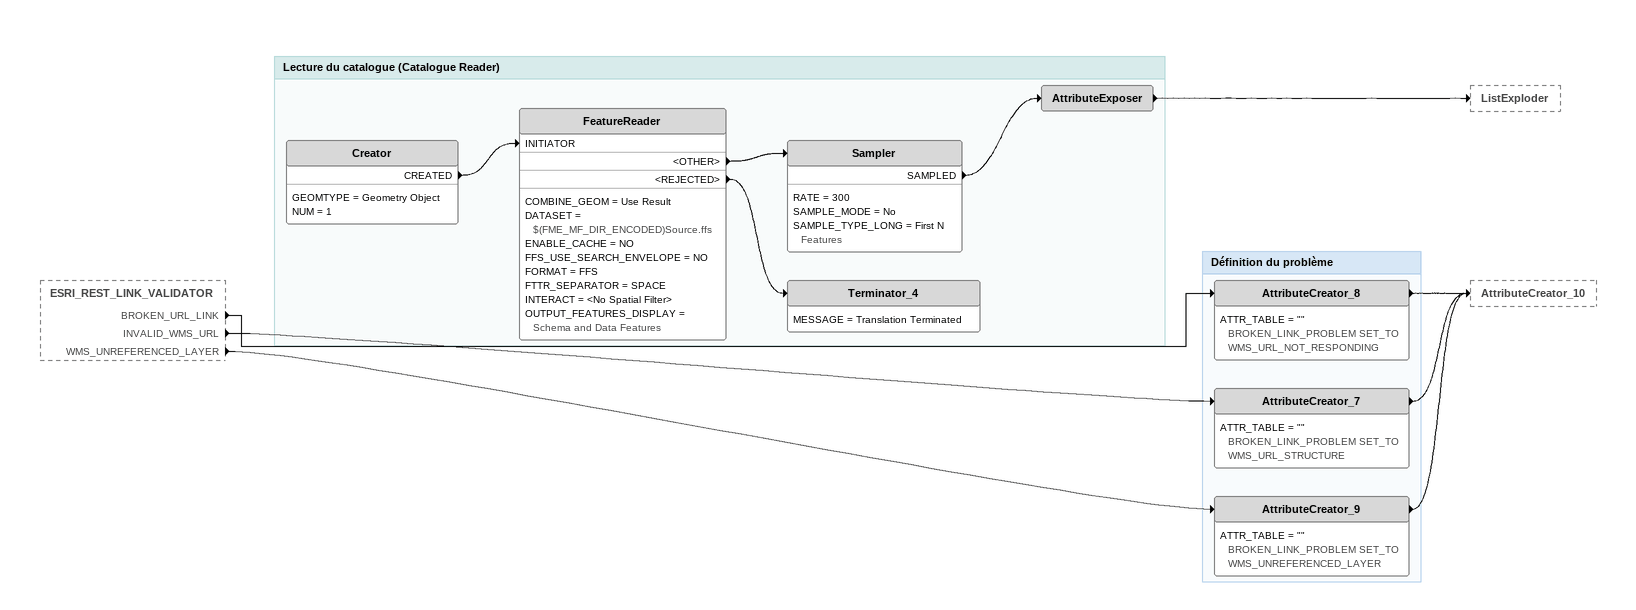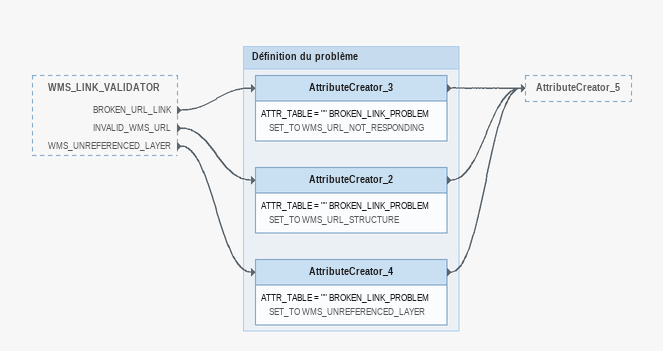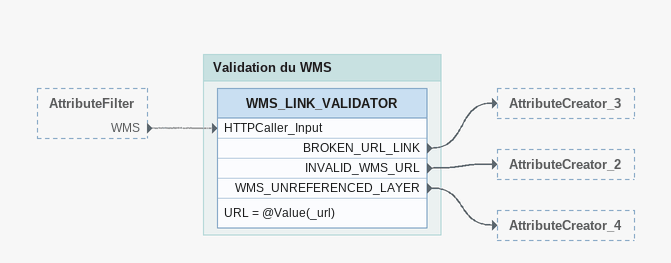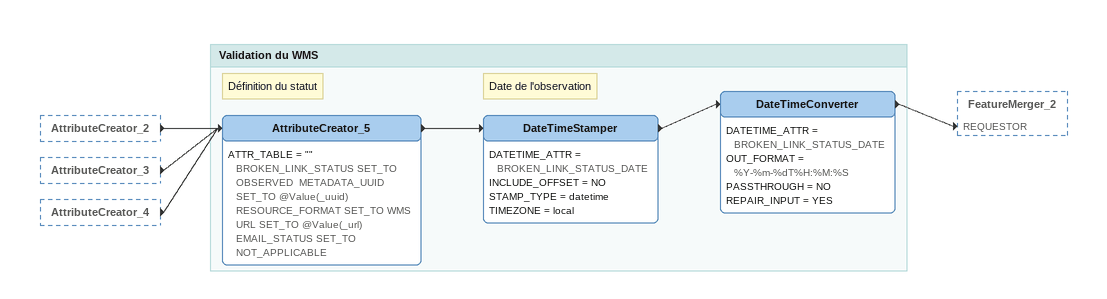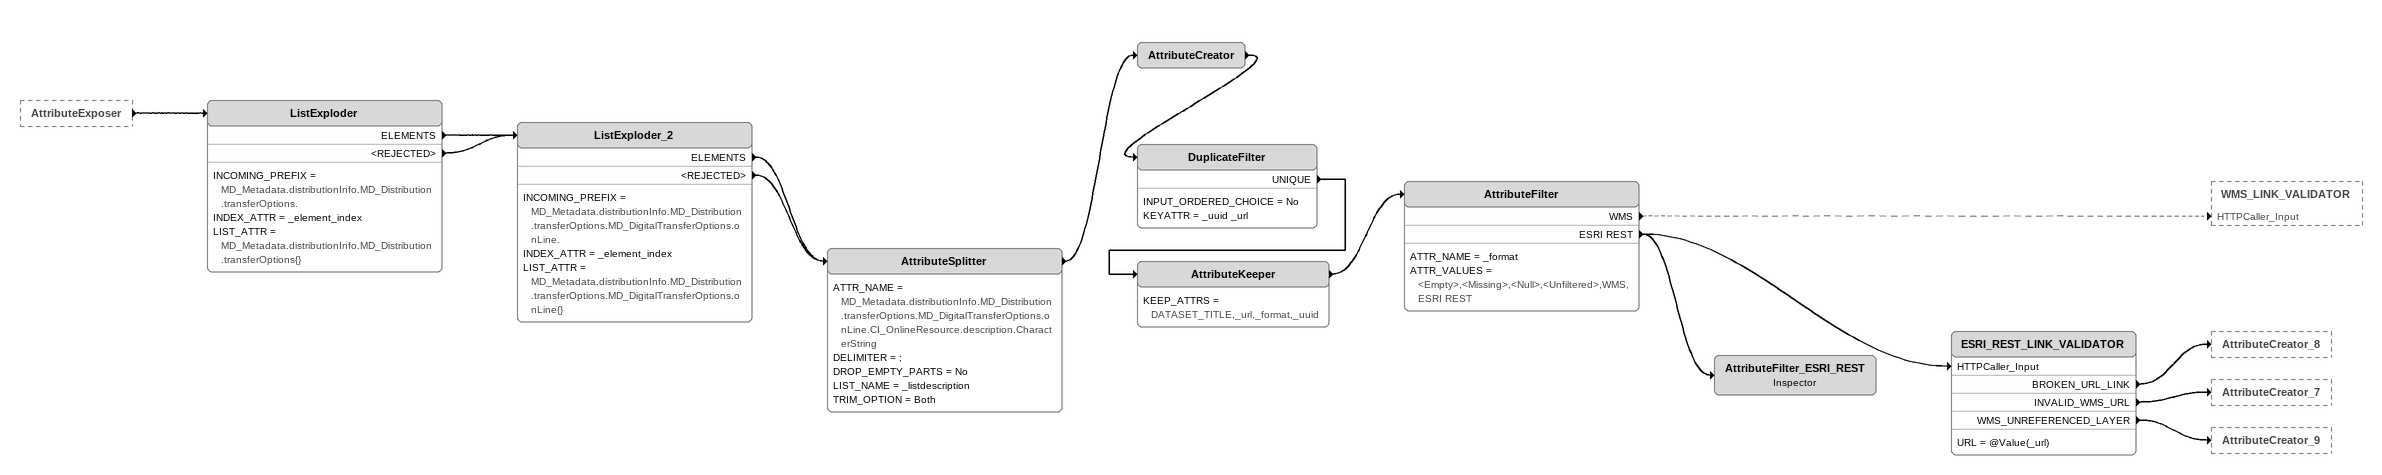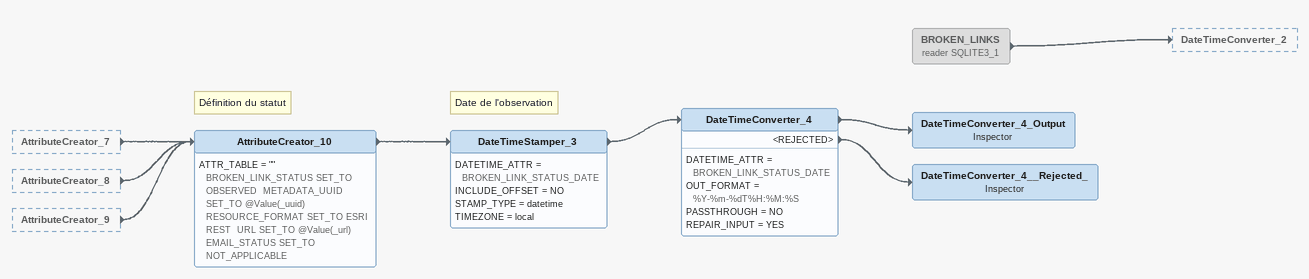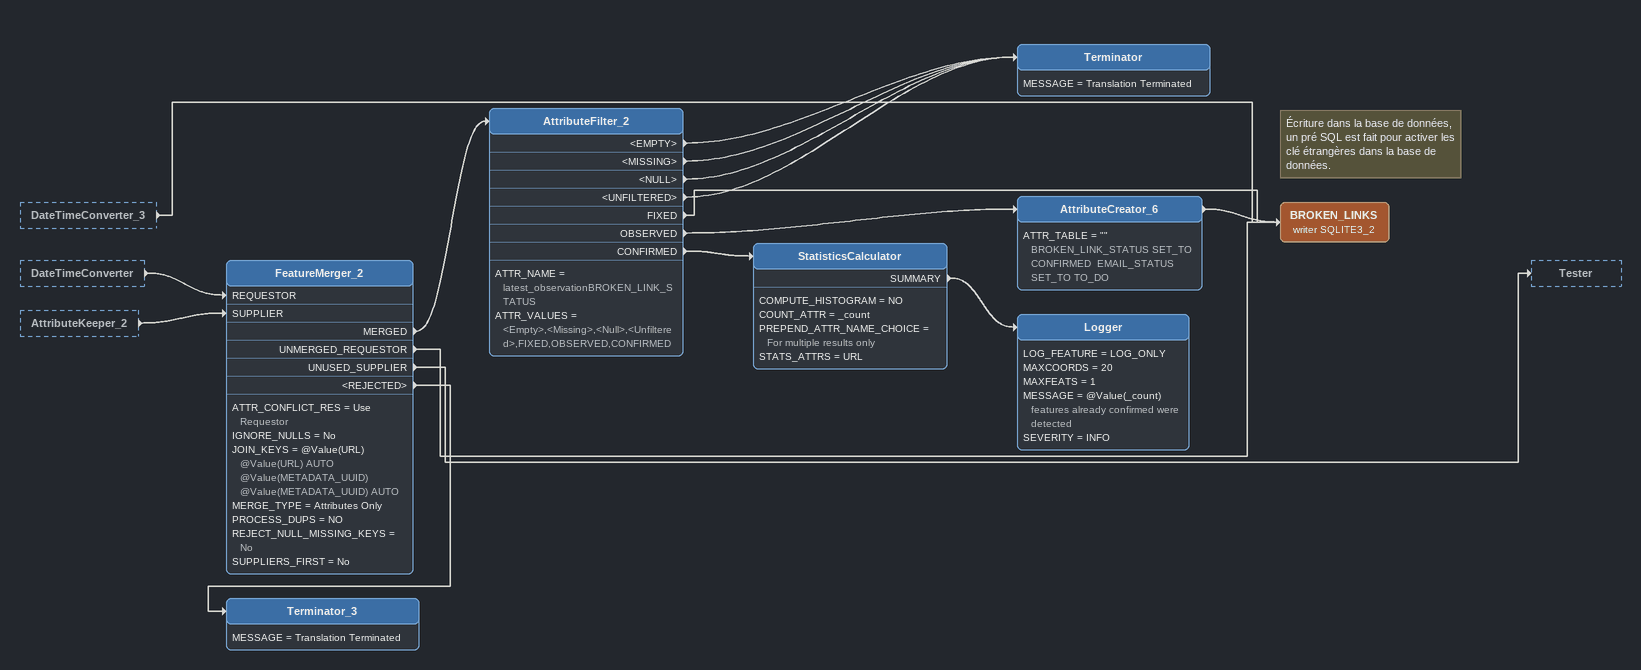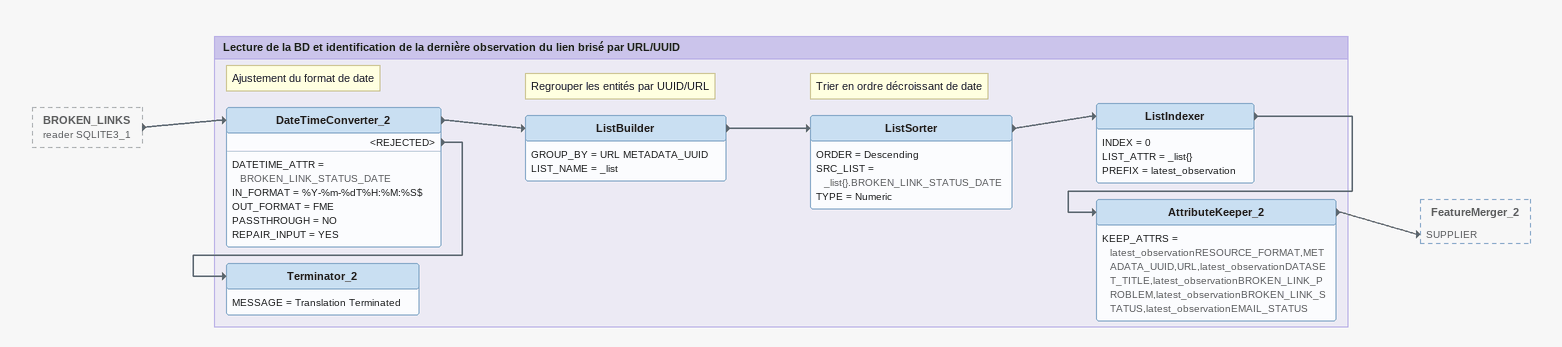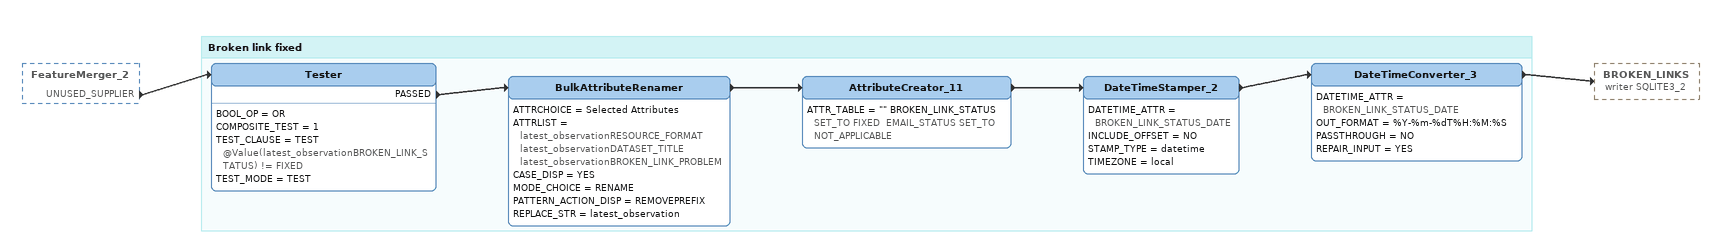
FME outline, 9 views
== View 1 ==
ESRI_REST_LINK_VALIDATOR [outside]
    BROKEN_URL_LINK -> AttributeCreator_8
    INVALID_WMS_URL -> AttributeCreator_7
    WMS_UNREFERENCED_LAYER -> AttributeCreator_9

Bookmark: Lecture du catalogue (Catalogue Reader)
Creator
    GEOMTYPE = Geometry Object
    NUM = 1
    CREATED -> FeatureReader [INITIATOR]
FeatureReader
    COMBINE_GEOM = Use Result
    DATASET = $(FME_MF_DIR_ENCODED)Source.ffs
    ENABLE_CACHE = NO
    FFS_USE_SEARCH_ENVELOPE = NO
    FORMAT = FFS
    FTTR_SEPARATOR = SPACE
    INTERACT = <No Spatial Filter>
    OUTPUT_FEATURES_DISPLAY = Schema and Data Features
    <OTHER> -> Sampler
    <REJECTED> -> Terminator_4
Sampler
    RATE = 300
    SAMPLE_MODE = No
    SAMPLE_TYPE_LONG = First N Features
    SAMPLED -> AttributeExposer
AttributeExposer
    -> ListExploder
Terminator_4
    MESSAGE = Translation Terminated

Bookmark: Définition du problème
AttributeCreator_8
    ATTR_TABLE = "" BROKEN_LINK_PROBLEM SET_TO WMS_URL_NOT_RESPONDING
    -> AttributeCreator_10
AttributeCreator_7
    ATTR_TABLE = "" BROKEN_LINK_PROBLEM SET_TO WMS_URL_STRUCTURE
    -> AttributeCreator_10
AttributeCreator_9
    ATTR_TABLE = "" BROKEN_LINK_PROBLEM SET_TO WMS_UNREFERENCED_LAYER
    -> AttributeCreator_10

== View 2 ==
WMS_LINK_VALIDATOR [outside]
    BROKEN_URL_LINK -> AttributeCreator_3
    INVALID_WMS_URL -> AttributeCreator_2
    WMS_UNREFERENCED_LAYER -> AttributeCreator_4

Bookmark: Définition du problème
AttributeCreator_3
    ATTR_TABLE = "" BROKEN_LINK_PROBLEM SET_TO WMS_URL_NOT_RESPONDING
    -> AttributeCreator_5
AttributeCreator_2
    ATTR_TABLE = "" BROKEN_LINK_PROBLEM SET_TO WMS_URL_STRUCTURE
    -> AttributeCreator_5
AttributeCreator_4
    ATTR_TABLE = "" BROKEN_LINK_PROBLEM SET_TO WMS_UNREFERENCED_LAYER
    -> AttributeCreator_5

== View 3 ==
AttributeFilter [outside]
    WMS -> WMS_LINK_VALIDATOR [HTTPCaller_Input] [off]

Bookmark: Validation du WMS
WMS_LINK_VALIDATOR
    URL = @Value(_url)
    BROKEN_URL_LINK -> AttributeCreator_3
    INVALID_WMS_URL -> AttributeCreator_2
    WMS_UNREFERENCED_LAYER -> AttributeCreator_4

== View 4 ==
AttributeCreator_2 [outside]
    -> AttributeCreator_5
AttributeCreator_3 [outside]
    -> AttributeCreator_5
AttributeCreator_4 [outside]
    -> AttributeCreator_5

Bookmark: Validation du WMS
Note: Définition du statut
AttributeCreator_5
    ATTR_TABLE = "" BROKEN_LINK_STATUS SET_TO OBSERVED  METADATA_UUID SET_TO @Value(_uuid)  RESOURCE_FORMAT SET_TO WMS  URL SET_TO @Value(_url)  EMAIL_STATUS SET_TO NOT_APPLICABLE
    -> DateTimeStamper
Note: Date de l'observation
DateTimeStamper
    DATETIME_ATTR = BROKEN_LINK_STATUS_DATE
    INCLUDE_OFFSET = NO
    STAMP_TYPE = datetime
    TIMEZONE = local
    -> DateTimeConverter
DateTimeConverter
    DATETIME_ATTR = BROKEN_LINK_STATUS_DATE
    OUT_FORMAT = %Y-%m-%dT%H:%M:%S
    PASSTHROUGH = NO
    REPAIR_INPUT = YES
    -> FeatureMerger_2 [REQUESTOR]

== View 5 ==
AttributeExposer [outside]
    -> ListExploder
ListExploder
    INCOMING_PREFIX = MD_Metadata.distributionInfo.MD_Distribution.transferOptions.
    INDEX_ATTR = _element_index
    LIST_ATTR = MD_Metadata.distributionInfo.MD_Distribution.transferOptions{}
    ELEMENTS -> ListExploder_2
    <REJECTED> -> ListExploder_2
ListExploder_2
    INCOMING_PREFIX = MD_Metadata.distributionInfo.MD_Distribution.transferOptions.MD_DigitalTransferOptions.onLine.
    INDEX_ATTR = _element_index
    LIST_ATTR = MD_Metadata.distributionInfo.MD_Distribution.transferOptions.MD_DigitalTransferOptions.onLine{}
    ELEMENTS -> AttributeSplitter
    <REJECTED> -> AttributeSplitter
AttributeSplitter
    ATTR_NAME = MD_Metadata.distributionInfo.MD_Distribution.transferOptions.MD_DigitalTransferOptions.onLine.CI_OnlineResource.description.CharacterString
    DELIMITER = ;
    DROP_EMPTY_PARTS = No
    LIST_NAME = _listdescription
    TRIM_OPTION = Both
    -> AttributeCreator
AttributeCreator
    -> DuplicateFilter
DuplicateFilter
    INPUT_ORDERED_CHOICE = No
    KEYATTR = _uuid _url
    UNIQUE -> AttributeKeeper
AttributeKeeper
    KEEP_ATTRS = DATASET_TITLE,_url,_format,_uuid
    -> AttributeFilter
AttributeFilter
    ATTR_NAME = _format
    ATTR_VALUES = <Empty>,<Missing>,<Null>,<Unfiltered>,WMS,ESRI REST
    WMS -> WMS_LINK_VALIDATOR [HTTPCaller_Input] [off]
    ESRI REST -> ESRI_REST_LINK_VALIDATOR [HTTPCaller_Input]
    ESRI REST -> AttributeFilter_ESRI_REST
ESRI_REST_LINK_VALIDATOR
    URL = @Value(_url)
    BROKEN_URL_LINK -> AttributeCreator_8
    INVALID_WMS_URL -> AttributeCreator_7
    WMS_UNREFERENCED_LAYER -> AttributeCreator_9
AttributeFilter_ESRI_REST: Inspector

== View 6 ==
AttributeCreator_7 [outside]
    -> AttributeCreator_10
AttributeCreator_8 [outside]
    -> AttributeCreator_10
AttributeCreator_9 [outside]
    -> AttributeCreator_10
Note: Définition du statut
AttributeCreator_10
    ATTR_TABLE = "" BROKEN_LINK_STATUS SET_TO OBSERVED  METADATA_UUID SET_TO @Value(_uuid)  RESOURCE_FORMAT SET_TO ESRI REST  URL SET_TO @Value(_url)  EMAIL_STATUS SET_TO NOT_APPLICABLE
    -> DateTimeStamper_3
Note: Date de l'observation
DateTimeStamper_3
    DATETIME_ATTR = BROKEN_LINK_STATUS_DATE
    INCLUDE_OFFSET = NO
    STAMP_TYPE = datetime
    TIMEZONE = local
    -> DateTimeConverter_4
DateTimeConverter_4
    DATETIME_ATTR = BROKEN_LINK_STATUS_DATE
    OUT_FORMAT = %Y-%m-%dT%H:%M:%S
    PASSTHROUGH = NO
    REPAIR_INPUT = YES
    -> DateTimeConverter_4_Output
    <REJECTED> -> DateTimeConverter_4__Rejected_
DateTimeConverter_4_Output: Inspector
DateTimeConverter_4__Rejected_: Inspector
BROKEN_LINKS (reader SQLITE3_1) [off]
    -> DateTimeConverter_2

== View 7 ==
DateTimeConverter_3 [outside]
    -> BROKEN_LINKS (writer SQLITE3_2)
DateTimeConverter [outside]
    -> FeatureMerger_2 [REQUESTOR]
AttributeKeeper_2 [outside]
    -> FeatureMerger_2 [SUPPLIER]
FeatureMerger_2
    ATTR_CONFLICT_RES = Use Requestor
    IGNORE_NULLS = No
    JOIN_KEYS = @Value(URL) @Value(URL) AUTO @Value(METADATA_UUID) @Value(METADATA_UUID) AUTO
    MERGE_TYPE = Attributes Only
    PROCESS_DUPS = NO
    REJECT_NULL_MISSING_KEYS = No
    SUPPLIERS_FIRST = No
    MERGED -> AttributeFilter_2
    UNMERGED_REQUESTOR -> BROKEN_LINKS (writer SQLITE3_2)
    UNUSED_SUPPLIER -> Tester
    <REJECTED> -> Terminator_3
AttributeFilter_2
    ATTR_NAME = latest_observationBROKEN_LINK_STATUS
    ATTR_VALUES = <Empty>,<Missing>,<Null>,<Unfiltered>,FIXED,OBSERVED,CONFIRMED
    <EMPTY> -> Terminator
    <MISSING> -> Terminator
    <NULL> -> Terminator
    <UNFILTERED> -> Terminator
    FIXED -> BROKEN_LINKS (writer SQLITE3_2)
    OBSERVED -> AttributeCreator_6
    CONFIRMED -> StatisticsCalculator
Terminator
    MESSAGE = Translation Terminated
AttributeCreator_6
    ATTR_TABLE = "" BROKEN_LINK_STATUS SET_TO CONFIRMED  EMAIL_STATUS SET_TO TO_DO
    -> BROKEN_LINKS (writer SQLITE3_2)
StatisticsCalculator
    COMPUTE_HISTOGRAM = NO
    COUNT_ATTR = _count
    PREPEND_ATTR_NAME_CHOICE = For multiple results only
    STATS_ATTRS = URL
    SUMMARY -> Logger
Logger
    LOG_FEATURE = LOG_ONLY
    MAXCOORDS = 20
    MAXFEATS = 1
    MESSAGE = @Value(_count) features already confirmed were detected
    SEVERITY = INFO
Note: Écriture dans la base de données, un pré SQL est fait pour activer les clé étrangères dans la base de données.
BROKEN_LINKS (writer SQLITE3_2)
Terminator_3
    MESSAGE = Translation Terminated

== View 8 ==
BROKEN_LINKS (reader SQLITE3_1) [outside]
    -> DateTimeConverter_2

Bookmark: Lecture de la BD et identification de la dernière observation du lien brisé par URL/UUID
Note: Ajustement du format de date
DateTimeConverter_2
    DATETIME_ATTR = BROKEN_LINK_STATUS_DATE
    IN_FORMAT = %Y-%m-%dT%H:%M:%S$
    OUT_FORMAT = FME
    PASSTHROUGH = NO
    REPAIR_INPUT = YES
    -> ListBuilder
    <REJECTED> -> Terminator_2
Note: Regrouper les entités par UUID/URL
ListBuilder
    GROUP_BY = URL METADATA_UUID
    LIST_NAME = _list
    -> ListSorter
Note: Trier en ordre décroissant de date
ListSorter
    ORDER = Descending
    SRC_LIST = _list{}.BROKEN_LINK_STATUS_DATE
    TYPE = Numeric
    -> ListIndexer
ListIndexer
    INDEX = 0
    LIST_ATTR = _list{}
    PREFIX = latest_observation
    -> AttributeKeeper_2
AttributeKeeper_2
    KEEP_ATTRS = latest_observationRESOURCE_FORMAT,METADATA_UUID,URL,latest_observationDATASET_TITLE,latest_observationBROKEN_LINK_PROBLEM,latest_observationBROKEN_LINK_STATUS,latest_observationEMAIL_STATUS
    -> FeatureMerger_2 [SUPPLIER]
Terminator_2
    MESSAGE = Translation Terminated

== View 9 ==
FeatureMerger_2 [outside]
    UNUSED_SUPPLIER -> Tester

Bookmark: Broken link fixed
Tester
    BOOL_OP = OR
    COMPOSITE_TEST = 1
    TEST_CLAUSE = TEST @Value(latest_observationBROKEN_LINK_STATUS) != FIXED
    TEST_MODE = TEST
    PASSED -> BulkAttributeRenamer
BulkAttributeRenamer
    ATTRCHOICE = Selected Attributes
    ATTRLIST = latest_observationRESOURCE_FORMAT latest_observationDATASET_TITLE latest_observationBROKEN_LINK_PROBLEM
    CASE_DISP = YES
    MODE_CHOICE = RENAME
    PATTERN_ACTION_DISP = REMOVEPREFIX
    REPLACE_STR = latest_observation
    -> AttributeCreator_11
AttributeCreator_11
    ATTR_TABLE = "" BROKEN_LINK_STATUS SET_TO FIXED  EMAIL_STATUS SET_TO NOT_APPLICABLE
    -> DateTimeStamper_2
DateTimeStamper_2
    DATETIME_ATTR = BROKEN_LINK_STATUS_DATE
    INCLUDE_OFFSET = NO
    STAMP_TYPE = datetime
    TIMEZONE = local
    -> DateTimeConverter_3
DateTimeConverter_3
    DATETIME_ATTR = BROKEN_LINK_STATUS_DATE
    OUT_FORMAT = %Y-%m-%dT%H:%M:%S
    PASSTHROUGH = NO
    REPAIR_INPUT = YES
    -> BROKEN_LINKS (writer SQLITE3_2)
